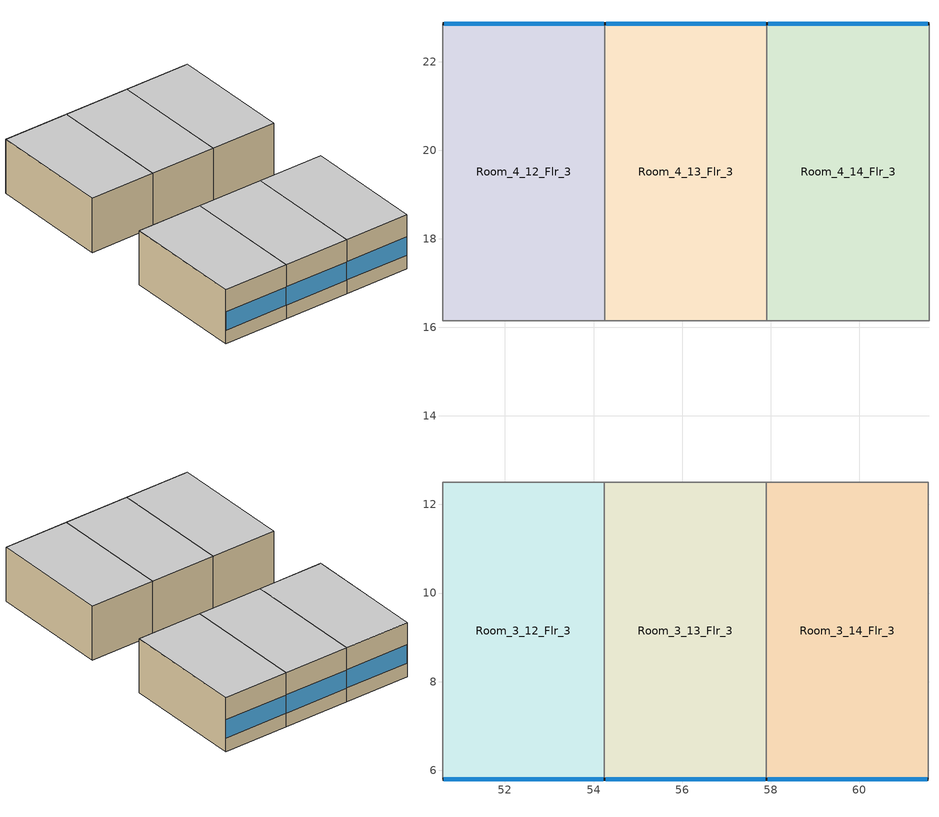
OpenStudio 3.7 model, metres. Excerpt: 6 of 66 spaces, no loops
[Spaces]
Room_3_12_Flr_3
 floor adiabatic (BTAP-Int-Wall): 54.25,12.5 54.25,5.79 50.59,5.79 50.59,12.5 z7.01
 wall outside: 50.59,5.79 54.25,5.79 z7.01:10.06
 wall to Corridor_Flr_3: 54.25,12.5 50.59,12.5 z7.01:10.06
 wall to Room_3_11_Flr_3: 50.59,12.5 50.59,5.79 z7.01:10.06
 wall to Room_3_13_Flr_3: 54.25,5.79 54.25,12.5 z7.01:10.06
 window (BTAP-Ext-FixedWindow:U=0.220 SHGC=0.600): 50.62,5.79 54.22,5.79 z7.77:8.8
 ceiling adiabatic (BTAP-Int-Wall): 54.25,5.79 54.25,12.5 50.59,12.5 50.59,5.79 z10.06
Room_3_13_Flr_3
 floor adiabatic (BTAP-Int-Wall): 57.9,12.5 57.9,5.79 54.25,5.79 54.25,12.5 z7.01
 wall outside: 54.25,5.79 57.9,5.79 z7.01:10.06
 wall to Corridor_Flr_3: 57.9,12.5 54.25,12.5 z7.01:10.06
 wall to Room_3_14_Flr_3: 57.9,5.79 57.9,12.5 z7.01:10.06
 window (BTAP-Ext-FixedWindow:U=0.220 SHGC=0.600): 54.27,5.79 57.88,5.79 z7.77:8.8
 ceiling adiabatic (BTAP-Int-Wall): 57.9,5.79 57.9,12.5 54.25,12.5 54.25,5.79 z10.06
Room_3_14_Flr_3
 floor adiabatic (BTAP-Int-Wall): 61.56,12.5 61.56,5.79 57.9,5.79 57.9,12.5 z7.01
 wall outside: 57.9,5.79 61.56,5.79 z7.01:10.06
 wall to Corridor_Flr_3: 61.56,12.5 57.9,12.5 z7.01:10.06
 wall to Room_3_15_Flr_3: 61.56,5.79 61.56,12.5 z7.01:10.06
 window (BTAP-Ext-FixedWindow:U=0.220 SHGC=0.600): 57.93,5.79 61.54,5.79 z7.77:8.8
 ceiling adiabatic (BTAP-Int-Wall): 61.56,5.79 61.56,12.5 57.9,12.5 57.9,5.79 z10.06
Room_4_12_Flr_3
 floor adiabatic (BTAP-Int-Wall): 54.26,22.86 54.26,16.15 50.6,16.15 50.6,22.86 z7.01
 wall outside: 54.26,22.86 50.6,22.86 z7.01:10.06
 wall to Room_4_13_Flr_3: 54.26,16.15 54.26,22.86 z7.01:10.06
 wall to Corridor_Flr_3: 50.6,16.15 54.26,16.15 z7.01:10.06
 wall to Room_4_11_Flr_3: 50.6,22.86 50.6,16.15 z7.01:10.06
 window (BTAP-Ext-FixedWindow:U=0.220 SHGC=0.600): 54.23,22.86 50.63,22.86 z7.77:8.8
 ceiling adiabatic (BTAP-Int-Wall): 54.26,16.15 54.26,22.86 50.6,22.86 50.6,16.15 z10.06
Room_4_13_Flr_3
 floor adiabatic (BTAP-Int-Wall): 57.92,22.86 57.92,16.15 54.26,16.15 54.26,22.86 z7.01
 wall outside: 57.92,22.86 54.26,22.86 z7.01:10.06
 wall to Corridor_Flr_3: 54.26,16.15 57.92,16.15 z7.01:10.06
 wall to Room_4_14_Flr_3: 57.92,16.15 57.92,22.86 z7.01:10.06
 window (BTAP-Ext-FixedWindow:U=0.220 SHGC=0.600): 57.89,22.86 54.28,22.86 z7.77:8.8
 ceiling adiabatic (BTAP-Int-Wall): 57.92,16.15 57.92,22.86 54.26,22.86 54.26,16.15 z10.06
Room_4_14_Flr_3
 floor adiabatic (BTAP-Int-Wall): 61.58,22.86 61.58,16.15 57.92,16.15 57.92,22.86 z7.01
 wall outside: 61.58,22.86 57.92,22.86 z7.01:10.06
 wall to Corridor_Flr_3: 57.92,16.15 61.58,16.15 z7.01:10.06
 wall to Room_4_15_Flr_3: 61.58,16.15 61.58,22.86 z7.01:10.06
 window (BTAP-Ext-FixedWindow:U=0.220 SHGC=0.600): 61.55,22.86 57.94,22.86 z7.77:8.8
 ceiling adiabatic (BTAP-Int-Wall): 61.58,16.15 61.58,22.86 57.92,22.86 57.92,16.15 z10.06
[Site]
Calgary Intl AP_AB_CAN: Latitude {deg}=51.11; Longitude {deg}=-114.02; Time Zone {hr}=-7; Elevation {m}=1084.1; Terrain=City
[Building]
LargeHotel: North Axis {deg}=0; Default Construction Set=BTAP-Mass at hdd = 5000.0; Standards Number of Stories=7; Standards Number of Above Ground Stories=6; Standards Template=NECB2011; Standards Building Type=LargeHotel
[Site:WaterMainsTemperature]
Calculation Method=Correlation; Annual Average Outdoor Air Temperature {C}=4.69167; Maximum Difference In Monthly Average Outdoor Air Temperatures {deltaC}=24.6
[Site:GroundTemperature:BuildingSurface]
19.527, 19.502, 19.536, 19.598, 20.002, 21.64, 22.225, 22.375, 21.449, 20.121, 19.802, 19.633
[SizingPeriod:DesignDay] Barometric Pressure {Pa}=88961; Rain Indicator=No; Snow Indicator=No; Day of Month=21; Daylight Saving Time Indicator=No; Humidity Condition Type=Wetbulb; Dry-Bulb Temperature Range Modifier Type=DefaultMultipliers
Name | Maximum Dry-Bulb Temperature {C} | Daily Dry-Bulb Temperature Range {deltaC} | Wind Speed {m/s} | Wind Direction {deg} | Month | Day Type | Wetbulb or DewPoint at Maximum Dry-Bulb {C} | Solar Model Indicator | ASHRAE Clear Sky Optical Depth for Beam Irradiance | ASHRAE Clear Sky Optical Depth for Diffuse Irradiance | Sky Clearness
Calgary Intl AP Ann Clg .4% Condns DB=>MWB | 28.8 | 12.3 | 4.5 | 160 | 7 | SummerDesignDay | 16 | ASHRAETau | 0.34 | 2.419
Calgary Intl AP Ann Clg .4% Condns WB=>MDB | 25.5 | 12.3 | 4.5 | 160 | 7 | SummerDesignDay | 17.8 | ASHRAETau | 0.34 | 2.419
Calgary Intl AP Ann Htg 99.6% Condns DB | -27.7 | 0 | 2.7 | 200 | 1 | WinterDesignDay | -27.7 | ASHRAEClearSky |  |  | 0
[ClimateZones]
Climate Zone Institution Name 1=ASHRAE; Climate Zone Document Name 1=ANSI/ASHRAE Standard 169; Climate Zone Document Year 1=2006; Climate Zone Value 1=7
[Site:GroundTemperature:Shallow]
-1.6, -5.4, -6.4, -5.5, -0.4, 5.3, 10.8, 14.7, 15.8, 14, 9.5, 4
[Site:GroundTemperature:Deep]
4, 1.3, -0.4, -0.9, 0.1, 2.3, 5.2, 8, 9.9, 10.3, 9.2, 7
[Site:GroundTemperature:FCfactorMethod]
January Ground Temperature {C}=5.5; February Ground Temperature {C}=-2; March Ground Temperature {C}=-7.6; April Ground Temperature {C}=-6.3; May Ground Temperature {C}=-6.6; June Ground Temperature {C}=-0.3; July Ground Temperature {C}=4.9; August Ground Temperature {C}=10.2; September Ground Temperature {C}=13.8; October Ground Temperature {C}=17; November Ground Temperature {C}=16.6; December Ground Temperature {C}=11.1
[Material:NoMass] Roughness=Smooth; Thermal Absorptance=0.9; Solar Absorptance=0.7
Name | Thermal Resistance {m2-K/W} | Visible Absorptance
Typical Carpet Pad; Typical Carpet Pad 1 | 0.21648 | 0.8
Typical Insulation 1 | 5.91238 | 0.7
Typical Insulation 2 | 4.49096 | 0.7
Typical Insulation 3 | 6.17282 | 0.7
Typical Carpet Pad 2 | 1.25503 | 0.8
Typical Carpet Pad 3; Typical Carpet Pad 4 | 3.45515 | 0.8
Typical Insulation 4 | 0.454528 | 0.7
Typical Insulation 5 | 0.454545 | 0.7
[Material]
Name | Roughness | Thickness {m} | Conductivity {W/m-K} | Density {kg/m3} | Specific Heat {J/kg-K} | Thermal Absorptance | Solar Absorptance | Visible Absorptance
G05 25mm wood | MediumSmooth | 0.0254 | 0.15 | 608 | 1630 | 0.9 | 0.5 | 0.5
100mm Normalweight concrete floor 1 | MediumSmooth | 0.1016 | 2.31 | 2322 | 832
G01 13mm gypsum board 1 | Smooth | 0.0127 | 0.16 | 800 | 1090 | 0.9 | 0.7 | 0.5
4 in. Normalweight Concrete Floor 1 | MediumRough | 0.1016 | 2.31 | 2322 | 832 | 0.9 | 0.7 | 0.7
1IN Stucco 1 | Smooth | 0.0253 | 0.6918 | 1858 | 837 | 0.9 | 0.7 | 0.92
8IN CONCRETE HW RefBldg 1 | Rough | 0.2032 | 1.311 | 2240 | 836.8 | 0.9 | 0.7 | 0.7
1/2IN Gypsum 1 | Smooth | 0.0127 | 0.16 | 784.9 | 830 | 0.9 | 0.4 | 0.4
Metal Roof Surface 1; F08 Metal surface 1 | Smooth | 0.0008 | 45.28 | 7824 | 500 | 0.9 | 0.7 | 0.7
6 in. Normalweight Concrete Floor 1; 6 in. Normalweight Concrete Floor 2; 6 in. Normalweight Concrete Floor 3 | MediumRough | 0.1524 | 2.31 | 2322 | 832 | 0.9 | 0.7 | 0.7
[Construction]
BTAP-Int-Partition; BTAP-Int-Door: G05 25mm wood
BTAP-Int-Floor: 100mm Normalweight concrete floor 1, Typical Carpet Pad
BTAP-Int-Wall: G01 13mm gypsum board 1, G01 13mm gypsum board 1
BTAP-Int-Ceiling: Typical Carpet Pad, 100mm Normalweight concrete floor 1
BTAP-Int-Window: SimpleGlazing
BTAP-Ext-Floor-Mass:U-0.162: Typical Insulation 1, 4 in. Normalweight Concrete Floor 1, Typical Carpet Pad 1
BTAP-Ext-Wall-Mass:U-0.21: 1IN Stucco 1, 8IN CONCRETE HW RefBldg 1, Typical Insulation 2, 1/2IN Gypsum 1
BTAP-Ext-Roof-Metal:U-0.162: Metal Roof Surface 1, Typical Insulation 3
BTAP-Grnd-Floor-Mass:U-0.757: 6 in. Normalweight Concrete Floor 1, Typical Carpet Pad 2
BTAP-Grnd-Wall-Mass:U-0.284: 6 in. Normalweight Concrete Floor 2, Typical Carpet Pad 3
BTAP-Grnd-Roof-Mass:U-0.284: 6 in. Normalweight Concrete Floor 3, Typical Carpet Pad 4
BTAP-Ext-FixedWindow:U=0.220 SHGC=0.600; BTAP-Ext-GlassDoors:U=0.220 SHGC=0.600; BTAP-Ext-Skylights:U=0.220 SHGC=0.600; BTAP-Ext-DaylightDomes:U=0.220 SHGC=0.600; BTAP-Ext-DaylightDiffuser:U=0.220 SHGC=0.600: SimpleGlazing:U=0.220 SHGC=0.600
BTAP-Ext-Door:U-2.2: F08 Metal surface 1, Typical Insulation 4
BTAP-Ext-OverHeadDoor:U-2.2: Typical Insulation 5
[DefaultConstructionSet]
BTAP-Mass at hdd = 5000.0: Default Exterior Surface Constructions=BTAP-Mass at hdd = 5000.0; Default Interior Surface Constructions=Default Surface Constructions 2; Default Ground Contact Surface Constructions=BTAP-Mass at hdd = 5000.0 1; Default Exterior SubSurface Constructions=BTAP-Mass at hdd = 5000.0; Default Interior SubSurface Constructions=Default Sub Surface Constructions 2; Interior Partition Construction=BTAP-Int-Partition
[DefaultSurfaceConstructions]
Name | Floor Construction | Wall Construction | Roof Ceiling Construction
Default Surface Constructions 2 | BTAP-Int-Floor | BTAP-Int-Wall | BTAP-Int-Ceiling
BTAP-Mass at hdd = 5000.0 | BTAP-Ext-Floor-Mass:U-0.162 | BTAP-Ext-Wall-Mass:U-0.21 | BTAP-Ext-Roof-Metal:U-0.162
BTAP-Mass at hdd = 5000.0 1 | BTAP-Grnd-Floor-Mass:U-0.757 | BTAP-Grnd-Wall-Mass:U-0.284 | BTAP-Grnd-Roof-Mass:U-0.284
[DefaultSubSurfaceConstructions]
Name | Fixed Window Construction | Operable Window Construction | Door Construction | Glass Door Construction | Overhead Door Construction | Skylight Construction | Tubular Daylight Dome Construction | Tubular Daylight Diffuser Construction
Default Sub Surface Constructions 2 | BTAP-Int-Window | BTAP-Int-Window | BTAP-Int-Door
BTAP-Mass at hdd = 5000.0 | BTAP-Ext-FixedWindow:U=0.220 SHGC=0.600 | BTAP-Ext-FixedWindow:U=0.220 SHGC=0.600 | BTAP-Ext-Door:U-2.2 | BTAP-Ext-GlassDoors:U=0.220 SHGC=0.600 | BTAP-Ext-OverHeadDoor:U-2.2 | BTAP-Ext-Skylights:U=0.220 SHGC=0.600 | BTAP-Ext-DaylightDomes:U=0.220 SHGC=0.600 | BTAP-Ext-DaylightDiffuser:U=0.220 SHGC=0.600
[WindowMaterial:SimpleGlazingSystem] U-Factor {W/m2-K}=2.2; Solar Heat Gain Coefficient=0.6; Visible Transmittance=0.21
SimpleGlazing; SimpleGlazing:U=0.220 SHGC=0.600
[Space] Space Type=Space Function Hotel/Motel - rooms; Building Story=Building Story 3; Volume {m3}=Autocalculate
Name | Thermal Zone
Room_3_12_Flr_3 | DU_BT=Space Function_ST=Hotel/Motel - rooms_FL=Building Story 3_SCHF 1
Room_3_13_Flr_3 | DU_BT=Space Function_ST=Hotel/Motel - rooms_FL=Building Story 3_SCHF 4
Room_3_14_Flr_3 | DU_BT=Space Function_ST=Hotel/Motel - rooms_FL=Building Story 3_SCHF 14
Room_4_12_Flr_3 | DU_BT=Space Function_ST=Hotel/Motel - rooms_FL=Building Story 3_SCHF 35
Room_4_13_Flr_3 | DU_BT=Space Function_ST=Hotel/Motel - rooms_FL=Building Story 3_SCHF 37
Room_4_14_Flr_3 | DU_BT=Space Function_ST=Hotel/Motel - rooms_FL=Building Story 3_SCHF 7
[BuildingStory]
Building Story 3: Nominal Z Coordinate {m}=7.008
[SpaceType]
Space Function Hotel/Motel - rooms: Default Schedule Set=Space Function Hotel/Motel - rooms Schedule Set; Design Specification Outdoor Air Object=Space Function Hotel/Motel - rooms Ventilation; Standards Building Type=Space Function; Standards Space Type=Hotel/Motel - rooms
[People:Definition]
Space Function Hotel/Motel - rooms People Definition: Number of People Calculation Method=People/Area; People per Space Floor Area {person/m2}=0.0400417; Fraction Radiant=0.3
[People]
Space Function Hotel/Motel - rooms People: People Definition=Space Function Hotel/Motel - rooms People Definition; Space or SpaceType=Space Function Hotel/Motel - rooms; Work Efficiency Schedule=Work Efficiency Schedule; Clothing Insulation Schedule=Clothing Schedule; Air Velocity Schedule=Air Velocity Schedule; Multiplier=1
[Lights:Definition]
Space Function Hotel/Motel - rooms Lights Definition: Design Level Calculation Method=Watts/Area; Watts per Space Floor Area {W/m2}=11.8999; Fraction Radiant=0.5; Fraction Visible=0.2
[Lights]
Space Function Hotel/Motel - rooms Lights: Lights Definition=Space Function Hotel/Motel - rooms Lights Definition; Space or SpaceType=Space Function Hotel/Motel - rooms; Fraction Replaceable=1
[DesignSpecification:OutdoorAir]
Space Function Hotel/Motel - rooms Ventilation: Outdoor Air Method=Sum; Outdoor Air Flow per Floor Area {m3/s-m2}=0.00046228
[DefaultScheduleSet]
Space Function Hotel/Motel - rooms Schedule Set: Number of People Schedule=NECB-F-Occupancy; People Activity Level Schedule=NECB-Activity; Lighting Schedule=NECB-F-Lighting; Electric Equipment Schedule=NECB-F-Electric-Equipment; Infiltration Schedule=Always On
[ThermostatSetpoint:DualSetpoint] Heating Setpoint Temperature Schedule=NECB-F-Thermostat Setpoint-Heating; Cooling Setpoint Temperature Schedule=NECB-F-Thermostat Setpoint-Cooling
Space Function Hotel/Motel - rooms Thermostat 113; Space Function Hotel/Motel - rooms Thermostat 116; Space Function Hotel/Motel - rooms Thermostat 120; Space Function Hotel/Motel - rooms Thermostat 128; Space Function Hotel/Motel - rooms Thermostat 152; Space Function Hotel/Motel - rooms Thermostat 154
[ElectricEquipment:Definition]
Space Function Hotel/Motel - rooms Elec Equip Definition: Design Level Calculation Method=Watts/Area; Watts per Space Floor Area {W/m2}=2.49998; Fraction Radiant=0.5
[ElectricEquipment]
Space Function Hotel/Motel - rooms Elec Equip: Electric Equipment Definition=Space Function Hotel/Motel - rooms Elec Equip Definition; Space or SpaceType=Space Function Hotel/Motel - rooms
[SpaceInfiltration:DesignFlowRate] Schedule=Always On Discrete; Design Flow Rate Calculation Method=Flow/ExteriorArea; Flow per Exterior Surface Area {m3/s-m2}=0.00025; Constant Term Coefficient=0; Temperature Term Coefficient=0; Velocity Term Coefficient=0.224; Velocity Squared Term Coefficient=0
Name | Space or SpaceType
Room_3_12_Flr_3 Infiltration | Room_3_12_Flr_3
Room_3_13_Flr_3 Infiltration | Room_3_13_Flr_3
Room_3_14_Flr_3 Infiltration | Room_3_14_Flr_3
Room_4_12_Flr_3 Infiltration | Room_4_12_Flr_3
Room_4_13_Flr_3 Infiltration | Room_4_13_Flr_3
Room_4_14_Flr_3 Infiltration | Room_4_14_Flr_3
[ThermalZone] Multiplier=4; Use Ideal Air Loads=No
Name | Thermostat
DU_BT=Space Function_ST=Hotel/Motel - rooms_FL=Building Story 3_SCHF 1 | Space Function Hotel/Motel - rooms Thermostat 113
DU_BT=Space Function_ST=Hotel/Motel - rooms_FL=Building Story 3_SCHF 4 | Space Function Hotel/Motel - rooms Thermostat 116
DU_BT=Space Function_ST=Hotel/Motel - rooms_FL=Building Story 3_SCHF 7 | Space Function Hotel/Motel - rooms Thermostat 120
DU_BT=Space Function_ST=Hotel/Motel - rooms_FL=Building Story 3_SCHF 14 | Space Function Hotel/Motel - rooms Thermostat 128
DU_BT=Space Function_ST=Hotel/Motel - rooms_FL=Building Story 3_SCHF 35 | Space Function Hotel/Motel - rooms Thermostat 152
DU_BT=Space Function_ST=Hotel/Motel - rooms_FL=Building Story 3_SCHF 37 | Space Function Hotel/Motel - rooms Thermostat 154
[Foundation:Kiva]
Bldg Kiva Foundation: Wall Height Above Grade {m}=0; Wall Depth Below Slab {m}=0
[Foundation:Kiva:Settings]

[Schedule:Ruleset]
Clothing Schedule: Default Day Schedule=Clothing Schedule Default Winter Clothes
Air Velocity Schedule: Default Day Schedule=Air Velocity Schedule Default
Work Efficiency Schedule: Default Day Schedule=Work Efficiency Schedule Default
NECB-Activity: Default Day Schedule=NECB-Activity Default; Summer Design Day Schedule=NECB-Activity Summer Design Day; Winter Design Day Schedule=NECB-Activity Winter Design Day
Always On: Default Day Schedule=Always On Default
NECB-F-Occupancy: Default Day Schedule=NECB-F-Occupancy Default
NECB-F-Lighting: Default Day Schedule=NECB-F-Lighting Default
NECB-F-Electric-Equipment: Default Day Schedule=NECB-F-Electric-Equipment Default
NECB-F-Thermostat Setpoint-Heating: Default Day Schedule=NECB-F-Thermostat Setpoint-Heating Default
NECB-F-Thermostat Setpoint-Cooling: Default Day Schedule=NECB-F-Thermostat Setpoint-Cooling Default
[Schedule:Day]
Clothing Schedule Default Winter Clothes; Always On Default: 24, 0, 1
Clothing Schedule Summer Clothes: 24, 0, 0.5
Air Velocity Schedule Default: 24, 0, 0.2
Work Efficiency Schedule Default: 24, 0, 0
NECB-Activity Default; NECB-Activity Winter Design Day; NECB-Activity Summer Design Day: 24, 0, 130
NECB-F-Occupancy Default; NECB-F-Occupancy Default|Wkdy Day: 7, 0, 0.9, 8, 0, 0.7, 10, 0, 0.4, 16, 0, 0.2, 17, 0, 0.3, 20, 0, 0.5, 22, 0, 0.7, 23, 0, 0.8, 24, 0, 0.9
NECB-F-Occupancy Sat Day: 1, 0, 0.7, 7, 0, 0.9, 8, 0, 0.7, 10, 0, 0.5, 18, 0, 0.3, 19, 0, 0.5, 22, 0, 0.6, 24, 0, 0.7
NECB-F-Occupancy Sun|Hol Day: 1, 0, 0.8, 9, 0, 0.7, 12, 0, 0.5, 14, 0, 0.3, 17, 0, 0.2, 18, 0, 0.3, 20, 0, 0.4, 22, 0, 0.6, 24, 0, 0.8
NECB-F-Lighting Default; NECB-F-Lighting Default|Wkdy Day; NECB-F-Electric-Equipment Default; NECB-F-Electric-Equipment Default|Wkdy Day: 1, 0, 0.3, 3, 0, 0.2, 6, 0, 0.1, 7, 0, 0.2, 8, 0, 0.4, 9, 0, 0.5, 11, 0, 0.4, 12, 0, 0.3, 19, 0, 0.2, 20, 0, 0.6, 21, 0, 0.8, 22, 0, 0.9, 23, 0, 0.8, 24, 0, 0.6
NECB-F-Lighting Sat Day; NECB-F-Electric-Equipment Sat Day: 1, 0, 0.3, 3, 0, 0.2, 7, 0, 0.1, 9, 0, 0.3, 11, 0, 0.4, 12, 0, 0.3, 19, 0, 0.2, 20, 0, 0.6, 23, 0, 0.7, 24, 0, 0.6
NECB-F-Lighting Sun|Hol Day; NECB-F-Electric-Equipment Sun|Hol Day: 3, 0, 0.3, 7, 0, 0.2, 8, 0, 0.3, 10, 0, 0.4, 14, 0, 0.3, 19, 0, 0.2, 20, 0, 0.5, 21, 0, 0.7, 22, 0, 0.8, 23, 0, 0.6, 24, 0, 0.5
NECB-F-Thermostat Setpoint-Heating Default; NECB-F-Thermostat Setpoint-Heating Default|Wkdy Day; NECB-F-Thermostat Setpoint-Heating Sat Day; NECB-F-Thermostat Setpoint-Heating Sun|Hol Day: 1, 0, 22, 7, 0, 18, 8, 0, 20, 24, 0, 22
NECB-F-Thermostat Setpoint-Cooling Default; NECB-F-Thermostat Setpoint-Cooling Default|Wkdy Day; NECB-F-Thermostat Setpoint-Cooling Sat Day; NECB-F-Thermostat Setpoint-Cooling Sun|Hol Day: 24, 0, 24
[Schedule:Rule] Date Specification Type=DateRange; Start Day=1
Name | Schedule Ruleset | Rule Order | Day Schedule | Start Month | End Month | End Day | Apply Monday | Apply Tuesday | Apply Wednesday | Apply Thursday | Apply Friday | Apply Saturday | Apply Sunday
Schedule Rule 1 | Clothing Schedule | 0 | Clothing Schedule Summer Clothes | 5 | 9 | 30
Schedule Rule 62 | NECB-F-Occupancy | 2 | NECB-F-Occupancy Default|Wkdy Day | 1 | 12 | 31 | Yes | Yes | Yes | Yes | Yes
Schedule Rule 63 | NECB-F-Occupancy | 1 | NECB-F-Occupancy Sat Day | 1 | 12 | 31 |  |  |  |  |  | Yes
Schedule Rule 64 | NECB-F-Occupancy | 0 | NECB-F-Occupancy Sun|Hol Day | 1 | 12 | 31 |  |  |  |  |  |  | Yes
Schedule Rule 65 | NECB-F-Lighting | 2 | NECB-F-Lighting Default|Wkdy Day | 1 | 12 | 31 | Yes | Yes | Yes | Yes | Yes
Schedule Rule 66 | NECB-F-Lighting | 1 | NECB-F-Lighting Sat Day | 1 | 12 | 31 |  |  |  |  |  | Yes
Schedule Rule 67 | NECB-F-Lighting | 0 | NECB-F-Lighting Sun|Hol Day | 1 | 12 | 31 |  |  |  |  |  |  | Yes
Schedule Rule 68 | NECB-F-Electric-Equipment | 2 | NECB-F-Electric-Equipment Default|Wkdy Day | 1 | 12 | 31 | Yes | Yes | Yes | Yes | Yes
Schedule Rule 69 | NECB-F-Electric-Equipment | 1 | NECB-F-Electric-Equipment Sat Day | 1 | 12 | 31 |  |  |  |  |  | Yes
Schedule Rule 70 | NECB-F-Electric-Equipment | 0 | NECB-F-Electric-Equipment Sun|Hol Day | 1 | 12 | 31 |  |  |  |  |  |  | Yes
Schedule Rule 71 | NECB-F-Thermostat Setpoint-Heating | 2 | NECB-F-Thermostat Setpoint-Heating Default|Wkdy Day | 1 | 12 | 31 | Yes | Yes | Yes | Yes | Yes
Schedule Rule 72 | NECB-F-Thermostat Setpoint-Heating | 1 | NECB-F-Thermostat Setpoint-Heating Sat Day | 1 | 12 | 31 |  |  |  |  |  | Yes
Schedule Rule 73 | NECB-F-Thermostat Setpoint-Heating | 0 | NECB-F-Thermostat Setpoint-Heating Sun|Hol Day | 1 | 12 | 31 |  |  |  |  |  |  | Yes
Schedule Rule 74 | NECB-F-Thermostat Setpoint-Cooling | 2 | NECB-F-Thermostat Setpoint-Cooling Default|Wkdy Day | 1 | 12 | 31 | Yes | Yes | Yes | Yes | Yes
Schedule Rule 75 | NECB-F-Thermostat Setpoint-Cooling | 1 | NECB-F-Thermostat Setpoint-Cooling Sat Day | 1 | 12 | 31 |  |  |  |  |  | Yes
Schedule Rule 76 | NECB-F-Thermostat Setpoint-Cooling | 0 | NECB-F-Thermostat Setpoint-Cooling Sun|Hol Day | 1 | 12 | 31 |  |  |  |  |  |  | Yes
[Schedule:Constant]
Always On Discrete: Value=1
